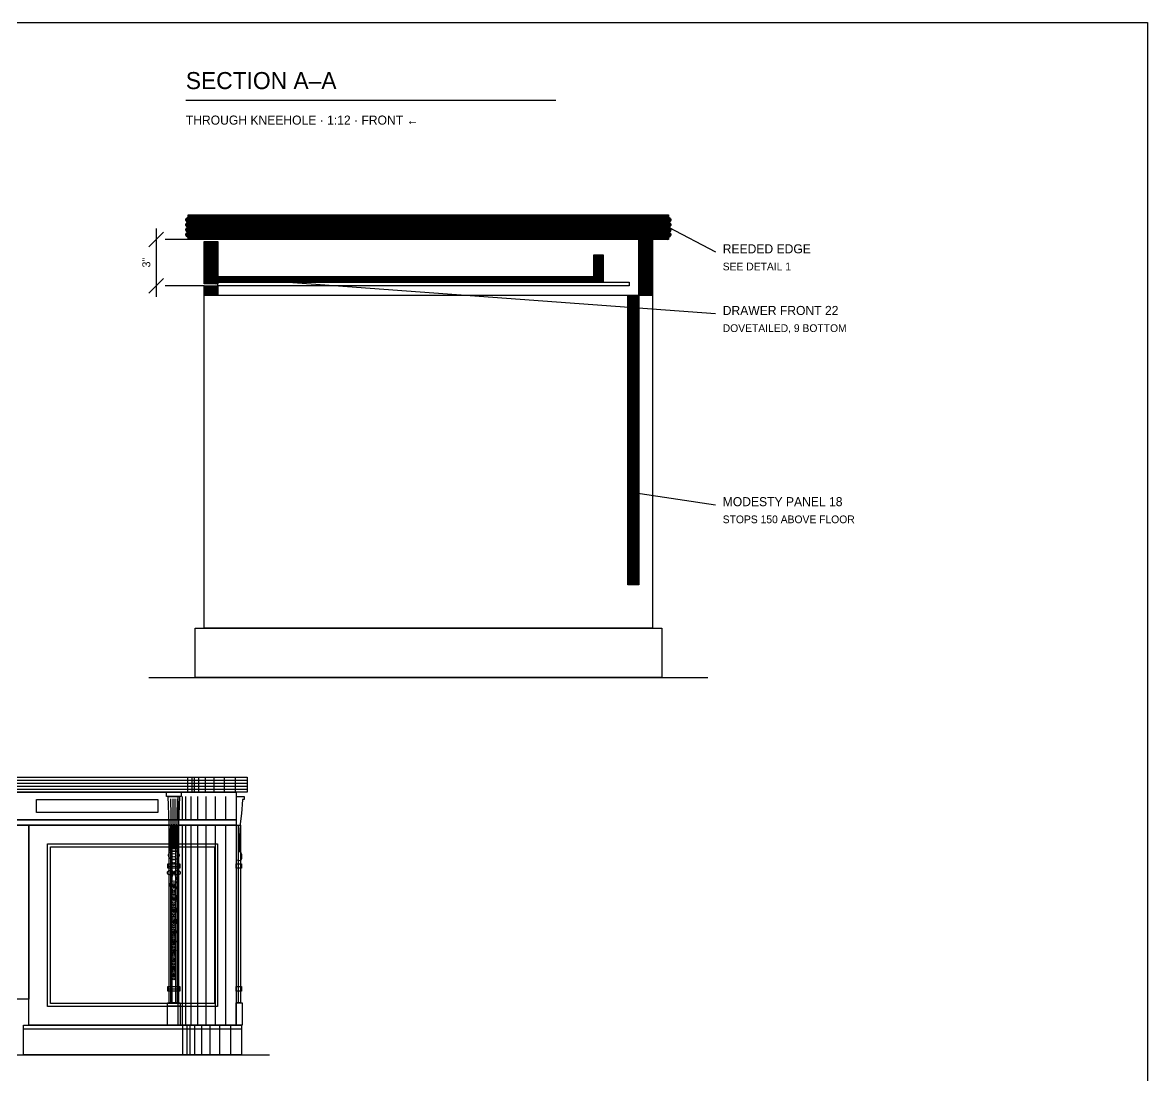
# Model space of a CAD drawing. Header units: inches. Extents: x 0.3 to 16.2, y 0.3 to 11.4.
# Drawn here: x 10.23 to 16.22, y 5.78 to 11.38 of the extents above; entities that cross this region are included whole.
import ezdxf
from ezdxf.enums import TextEntityAlignment as Align

# ---------------------------------------------------------------- set-up
doc = ezdxf.new("R2010")
doc.units = ezdxf.units.IN
doc.header["$LTSCALE"] = 0.009843
doc.header["$MEASUREMENT"] = 0
for name, color, linetype in [('DIMENSIONS', 1, 'Continuous'), ('GEOMETRY', 7, 'Continuous'), ('HATCH', 8, 'Continuous'), ('TEXT', 7, 'Continuous')]:
    doc.layers.add(name, color=color, linetype=linetype)

msp = doc.modelspace()

# ---------------------------------------------------------------- hatches: boundary and pattern name
at = {"layer": 'HATCH'}
h = msp.add_hatch(dxfattribs=at)
h.set_pattern_fill('ANSI31', scale=0.015748031)
h.paths.add_polyline_path([(11.1155, 10.3543), (13.6713, 10.3543), (13.6713, 10.3412), (13.673, 10.3411), (13.6747, 10.3408), (13.6763, 10.3402), (13.6778, 10.3394), (13.6793, 10.3385), (13.6805, 10.3374), (13.6817, 10.3361), (13.6826, 10.3346), (13.6834, 10.3331), (13.6839, 10.3315), (13.6843, 10.3298), (13.6844, 10.3281), (13.6843, 10.3264), (13.6839, 10.3247), (13.6834, 10.3231), (13.6826, 10.3215), (13.6817, 10.3201), (13.6805, 10.3188), (13.6793, 10.3177), (13.6778, 10.3167), (13.6763, 10.316), (13.6747, 10.3154), (13.673, 10.3151), (13.6713, 10.315), (13.673, 10.3148), (13.6747, 10.3145), (13.6763, 10.314), (13.6778, 10.3132), (13.6793, 10.3122), (13.6805, 10.3111), (13.6817, 10.3098), (13.6826, 10.3084), (13.6834, 10.3069), (13.6839, 10.3052), (13.6843, 10.3036), (13.6844, 10.3018), (13.6843, 10.3001), (13.6839, 10.2984), (13.6834, 10.2968), (13.6826, 10.2953), (13.6817, 10.2938), (13.6805, 10.2926), (13.6793, 10.2914), (13.6778, 10.2905), (13.6763, 10.2897), (13.6747, 10.2892), (13.673, 10.2888), (13.6713, 10.2887), (13.673, 10.2886), (13.6747, 10.2883), (13.6763, 10.2877), (13.6778, 10.287), (13.6793, 10.286), (13.6805, 10.2849), (13.6817, 10.2836), (13.6826, 10.2822), (13.6834, 10.2806), (13.6839, 10.279), (13.6843, 10.2773), (13.6844, 10.2756), (13.6843, 10.2739), (13.6839, 10.2722), (13.6834, 10.2706), (13.6826, 10.269), (13.6817, 10.2676), (13.6805, 10.2663), (13.6793, 10.2652), (13.6778, 10.2642), (13.6763, 10.2635), (13.6747, 10.2629), (13.673, 10.2626), (13.6713, 10.2625), (13.673, 10.2624), (13.6747, 10.262), (13.6763, 10.2615), (13.6778, 10.2607), (13.6793, 10.2598), (13.6805, 10.2586), (13.6817, 10.2573), (13.6826, 10.2559), (13.6834, 10.2544), (13.6839, 10.2527), (13.6843, 10.2511), (13.6844, 10.2493), (13.6843, 10.2476), (13.6839, 10.2459), (13.6834, 10.2443), (13.6826, 10.2428), (13.6817, 10.2414), (13.6805, 10.2401), (13.6793, 10.2389), (13.6778, 10.238), (13.6763, 10.2372), (13.6747, 10.2367), (13.673, 10.2363), (13.6713, 10.2362), (13.6713, 10.2231), (11.1155, 10.2231), (11.1155, 10.2362), (11.1138, 10.2363), (11.1121, 10.2367), (11.1105, 10.2372), (11.1089, 10.238), (11.1075, 10.2389), (11.1062, 10.2401), (11.1051, 10.2414), (11.1041, 10.2428), (11.1034, 10.2443), (11.1028, 10.2459), (11.1025, 10.2476), (11.1024, 10.2493), (11.1025, 10.2511), (11.1028, 10.2527), (11.1034, 10.2544), (11.1041, 10.2559), (11.1051, 10.2573), (11.1062, 10.2586), (11.1075, 10.2598), (11.1089, 10.2607), (11.1105, 10.2615), (11.1121, 10.262), (11.1138, 10.2624), (11.1155, 10.2625), (11.1138, 10.2626), (11.1121, 10.2629), (11.1105, 10.2635), (11.1089, 10.2642), (11.1075, 10.2652), (11.1062, 10.2663), (11.1051, 10.2676), (11.1041, 10.269), (11.1034, 10.2706), (11.1028, 10.2722), (11.1025, 10.2739), (11.1024, 10.2756), (11.1025, 10.2773), (11.1028, 10.279), (11.1034, 10.2806), (11.1041, 10.2822), (11.1051, 10.2836), (11.1062, 10.2849), (11.1075, 10.286), (11.1089, 10.287), (11.1105, 10.2877), (11.1121, 10.2883), (11.1138, 10.2886), (11.1155, 10.2887), (11.1138, 10.2888), (11.1121, 10.2892), (11.1105, 10.2897), (11.1089, 10.2905), (11.1075, 10.2914), (11.1062, 10.2926), (11.1051, 10.2938), (11.1041, 10.2953), (11.1034, 10.2968), (11.1028, 10.2984), (11.1025, 10.3001), (11.1024, 10.3018), (11.1025, 10.3036), (11.1028, 10.3052), (11.1034, 10.3069), (11.1041, 10.3084), (11.1051, 10.3098), (11.1062, 10.3111), (11.1075, 10.3122), (11.1089, 10.3132), (11.1105, 10.314), (11.1121, 10.3145), (11.1138, 10.3148), (11.1155, 10.315), (11.1138, 10.3151), (11.1121, 10.3154), (11.1105, 10.316), (11.1089, 10.3167), (11.1075, 10.3177), (11.1062, 10.3188), (11.1051, 10.3201), (11.1041, 10.3215), (11.1034, 10.3231), (11.1028, 10.3247), (11.1025, 10.3264), (11.1024, 10.3281), (11.1025, 10.3298), (11.1028, 10.3315), (11.1034, 10.3331), (11.1041, 10.3346), (11.1051, 10.3361), (11.1062, 10.3374), (11.1075, 10.3385), (11.1089, 10.3394), (11.1105, 10.3402), (11.1121, 10.3408), (11.1138, 10.3411), (11.1155, 10.3412), (11.1155, 10.3543)])
h = msp.add_hatch(dxfattribs=at)
h.set_pattern_fill('ANSI31', scale=0.015748031)
h.paths.add_polyline_path([(11.2008, 10.2133), (11.273, 10.2133), (11.273, 9.9869), (11.2008, 9.9869), (11.2008, 10.2133)])
h = msp.add_hatch(dxfattribs=at)
h.set_pattern_fill('ANSI31', scale=0.015748031)
h.paths.add_polyline_path([(13.5138, 10.2231), (13.586, 10.2231), (13.586, 9.9278), (13.5138, 9.9278), (13.5138, 10.2231)])
h = msp.add_hatch(dxfattribs=at)
h.set_pattern_fill('ANSI31', scale=0.015748031)
h.paths.add_polyline_path([(13.2743, 10.1411), (13.3235, 10.1411), (13.3235, 9.9967), (13.2743, 9.9967), (13.2743, 10.1411)])
h = msp.add_hatch(dxfattribs=at)
h.set_pattern_fill('ANSI31', scale=0.015748031)
h.paths.add_polyline_path([(11.273, 10.0262), (13.3235, 10.0262), (13.3235, 9.9967), (11.273, 9.9967), (11.273, 10.0262)])
h = msp.add_hatch(dxfattribs=at)
h.set_pattern_fill('ANSI31', scale=0.015748031)
h.paths.add_polyline_path([(11.2008, 9.977), (11.273, 9.977), (11.273, 9.9278), (11.2008, 9.9278), (11.2008, 9.977)])
h = msp.add_hatch(dxfattribs=at)
h.set_pattern_fill('ANSI31', scale=0.015748031)
h.paths.add_polyline_path([(13.4547, 9.9278), (13.5138, 9.9278), (13.5138, 8.3858), (13.4547, 8.3858), (13.4547, 9.9278)])

# ---------------------------------------------------------------- linework, layer by layer
at = {"layer": 'DIMENSIONS'}
for p, q in [((10.9055, 10.1839), (10.9843, 10.2626)), ((10.9449, 10.2823), (10.9449, 9.9181)), ((11.2008, 10.2232), (10.9921, 10.2232)), ((10.9055, 9.9378), (10.9843, 10.0165)), ((11.2008, 9.9772), (10.9921, 9.9772))]:
    msp.add_line(p, q, dxfattribs=at)
at = {"layer": 'GEOMETRY'}
for p, q in [((11.1024, 10.9646), (13.0709, 10.9646)), ((13.6713, 10.2886), (13.9205, 10.1575)), ((11.237, 10.0264), (13.9205, 9.8295)), ((13.4843, 8.878), (13.9205, 8.8122)), ((10.9055, 7.8937), (13.8812, 7.8937)), ((6.9291, 7.3465), (11.4291, 7.3465)), ((6.9291, 7.3307), (11.4291, 7.3307)), ((6.9291, 7.315), (11.4291, 7.315)), ((11.1111, 7.3622), (11.1111, 7.2835)), ((11.1347, 7.3622), (11.1347, 7.2835)), ((11.146, 7.3622), (11.146, 7.2835)), ((11.1701, 7.3622), (11.1701, 7.2835)), ((11.206, 7.3622), (11.206, 7.2835)), ((11.252, 7.3622), (11.252, 7.2835)), ((11.3061, 7.3622), (11.3061, 7.2835)), ((11.3657, 7.3622), (11.3657, 7.2835)), ((6.9291, 7.2992), (11.4291, 7.2992)), ((11.021, 7.248), (11.0269, 6.9803)), ((11.0328, 7.248), (11.0347, 6.9803)), ((11.0446, 7.248), (11.0426, 6.9803)), ((11.0564, 7.248), (11.0505, 6.9803)), ((11.0603, 7.2598), (11.0603, 7.1358)), ((11.0834, 7.2598), (11.0834, 7.1358)), ((11.1014, 7.2598), (11.1014, 7.1358)), ((11.1288, 7.2598), (11.1288, 7.1358)), ((11.1648, 7.2598), (11.1648, 7.1358)), ((11.2084, 7.2598), (11.2084, 7.1358)), ((11.2583, 7.2598), (11.2583, 7.1358)), ((11.3131, 7.2598), (11.3131, 7.1358)), ((11.021, 7.1063), (11.021, 6.1614)), ((11.0289, 7.1063), (11.0289, 6.1614)), ((11.0484, 7.1063), (11.0484, 6.1614)), ((11.0564, 7.1063), (11.0564, 6.1614)), ((11.0603, 7.1063), (11.0603, 6.0433)), ((11.0834, 7.1063), (11.0834, 6.0433)), ((11.1014, 7.1063), (11.1014, 6.0433)), ((11.1288, 7.1063), (11.1288, 6.0433)), ((11.1648, 7.1063), (11.1648, 6.0433)), ((11.2084, 7.1063), (11.2084, 6.0433)), ((11.2583, 7.1063), (11.2583, 6.0433)), ((11.3131, 7.1063), (11.3131, 6.0433)), ((11.3807, 7.1063), (11.3807, 6.1614)), ((11.0072, 6.8898), (11.0702, 6.8898)), ((11.0072, 6.2362), (11.0702, 6.2362)), ((11.0052, 6.1457), (11.0721, 6.1457)), ((10.2382, 6.0236), (11.3996, 6.0236)), ((11.0848, 6.0433), (11.0848, 5.8858)), ((11.1081, 6.0433), (11.1081, 5.8858)), ((11.1232, 6.0433), (11.1232, 5.8858)), ((11.1493, 6.0433), (11.1493, 5.8858)), ((11.1854, 6.0433), (11.1854, 5.8858)), ((11.2303, 6.0433), (11.2303, 5.8858)), ((11.2822, 6.0433), (11.2822, 5.8858)), ((11.3395, 6.0433), (11.3395, 5.8858)), ((6.811, 5.8858), (11.5472, 5.8858))]:
    msp.add_line(p, q, dxfattribs=at)
for points in [[(0.315, 11.378), (16.2205, 11.378), (16.2205, 0.315), (0.315, 0.315), (0.315, 11.378)], [(11.1155, 10.3543), (13.6713, 10.3543), (13.6713, 10.3412)], [(11.1155, 10.3412), (11.1155, 10.3543)], [(13.6713, 10.2362), (13.6713, 10.2231), (11.1155, 10.2231), (11.1155, 10.2362)], [(11.2008, 10.2133), (11.273, 10.2133), (11.273, 9.9869), (11.2008, 9.9869), (11.2008, 10.2133)], [(13.5138, 10.2231), (13.586, 10.2231), (13.586, 9.9278), (13.5138, 9.9278), (13.5138, 10.2231)], [(13.2743, 10.1411), (13.3235, 10.1411), (13.3235, 9.9967), (13.2743, 9.9967), (13.2743, 10.1411)], [(11.273, 10.0262), (13.3235, 10.0262), (13.3235, 9.9967), (11.273, 9.9967), (11.273, 10.0262)], [(11.2008, 9.977), (11.273, 9.977), (11.273, 9.9278), (11.2008, 9.9278), (11.2008, 9.977)], [(11.273, 9.9967), (13.4613, 9.9967), (13.4613, 9.977), (11.273, 9.977), (11.273, 9.9967)], [(11.2008, 9.9278), (13.586, 9.9278), (13.586, 8.1562), (11.2008, 8.1562), (11.2008, 9.9278)], [(13.4547, 9.9278), (13.5138, 9.9278), (13.5138, 8.3858), (13.4547, 8.3858), (13.4547, 9.9278)], [(11.1516, 8.1562), (13.6352, 8.1562), (13.6352, 7.8937), (11.1516, 7.8937), (11.1516, 8.1562)], [(6.9291, 7.3622), (11.4291, 7.3622), (11.4291, 7.2835), (6.9291, 7.2835), (6.9291, 7.3622)], [(6.9882, 7.2835), (11.3701, 7.2835), (11.3701, 7.1358), (6.9882, 7.1358), (6.9882, 7.2835)], [(10.9993, 7.2835), (11.0781, 7.2835), (11.0781, 7.2598), (10.9993, 7.2598), (10.9993, 7.2835)], [(11.0092, 7.2598), (11.0682, 7.2598), (11.0584, 6.9685), (11.019, 6.9685), (11.0092, 7.2598)], [(11.3701, 7.2598), (11.4134, 7.2598), (11.4134, 7.2441), (11.4035, 7.2441)], [(10.3071, 7.2441), (10.954, 7.2441), (10.954, 7.1752), (10.3071, 7.1752), (10.3071, 7.2441)], [(6.9882, 7.1358), (11.3701, 7.1358), (11.3701, 7.1063), (6.9882, 7.1063), (6.9882, 7.1358)], [(8.0906, 7.1063), (10.2677, 7.1063), (10.2677, 6.1811), (8.0906, 6.1811), (8.0906, 7.1063)], [(10.2677, 7.1063), (11.3701, 7.1063), (11.3701, 6.0433), (10.2677, 6.0433), (10.2677, 7.1063)], [(11.0131, 7.1063), (11.0643, 7.1063), (11.0643, 6.1614), (11.0131, 6.1614), (11.0131, 7.1063)], [(11.3701, 7.1063), (11.3937, 7.1063), (11.3937, 6.1614), (11.3701, 6.1614)], [(10.3661, 7.0079), (11.2717, 7.0079), (11.2717, 6.1417), (10.3661, 6.1417), (10.3661, 7.0079)], [(10.3819, 6.9921), (11.2559, 6.9921), (11.2559, 6.1575), (10.3819, 6.1575), (10.3819, 6.9921)], [(11.0111, 6.9449), (11.0111, 6.9488)], [(11.0308, 6.9685), (11.0466, 6.9685)], [(11.0662, 6.9488), (11.0662, 6.9449)], [(11.0072, 6.9016), (11.0702, 6.9016), (11.0702, 6.878), (11.0072, 6.878), (11.0072, 6.9016)], [(11.0466, 6.9252), (11.0308, 6.9252)], [(11.3898, 6.9173), (11.3701, 6.9213)], [(11.3701, 6.9016), (11.3996, 6.9016), (11.3996, 6.878), (11.3701, 6.878), (11.3701, 6.9016)], [(11.0347, 6.8484), (11.0229, 6.8189)], [(11.0426, 6.8484), (11.0544, 6.8189)], [(11.0387, 6.8039), (11.0387, 6.7685)], [(11.0387, 6.7326), (11.0387, 6.7007)], [(11.0387, 6.6666), (11.0387, 6.6379)], [(11.0387, 6.6055), (11.0387, 6.5796)], [(11.0387, 6.5487), (11.0387, 6.5254)], [(11.0387, 6.4958), (11.0387, 6.4748)], [(11.0387, 6.4464), (11.0387, 6.4276)], [(11.0387, 6.4002), (11.0387, 6.3832)], [(11.0387, 6.3568), (11.0387, 6.3416)], [(11.0387, 6.316), (11.0387, 6.3023)], [(11.0072, 6.248), (11.0702, 6.248), (11.0702, 6.2244), (11.0072, 6.2244), (11.0072, 6.248)], [(11.3701, 6.248), (11.3996, 6.248), (11.3996, 6.2244), (11.3701, 6.2244), (11.3701, 6.248)], [(11.0052, 6.1614), (11.0721, 6.1614), (11.0721, 6.0433), (11.0052, 6.0433), (11.0052, 6.1614)], [(11.3701, 6.1614), (11.4016, 6.1614), (11.4016, 6.0433), (11.3701, 6.0433), (11.3701, 6.1614)], [(10.2382, 6.0433), (11.3996, 6.0433), (11.3996, 5.8858), (10.2382, 5.8858), (10.2382, 6.0433)]]:
    msp.add_lwpolyline(points, dxfattribs=at)
for centre, radius in [((11.0387, 6.9469), 0.00984), ((11.0387, 6.9154), 0.00984), ((11.0387, 6.8543), 0.00689), ((11.0387, 6.7488), 0.00492), ((11.0387, 6.6822), 0.00492), ((11.0387, 6.6205), 0.00492), ((11.0387, 6.5632), 0.00492), ((11.0387, 6.5098), 0.00492), ((11.0387, 6.46), 0.00492), ((11.0387, 6.4134), 0.00492), ((11.0387, 6.3697), 0.00492), ((11.0387, 6.3286), 0.00492), ((11.0387, 6.2898), 0.00492)]:
    msp.add_circle(centre, radius, dxfattribs=at)
for points, knots in [([(11.1155, 10.315), (11.1132, 10.315), (11.1109, 10.3156), (11.1089, 10.3167), (11.1069, 10.3179), (11.1053, 10.3195), (11.1041, 10.3215), (11.103, 10.3235), (11.1024, 10.3258), (11.1024, 10.3281), (11.1024, 10.3304), (11.103, 10.3327), (11.1041, 10.3346), (11.1053, 10.3366), (11.1069, 10.3383), (11.1089, 10.3394), (11.1109, 10.3406), (11.1132, 10.3412), (11.1155, 10.3412)], [0, 0, 0, 0, 1, 1, 1, 2, 2, 2, 3, 3, 3, 4, 4, 4, 5, 5, 5, 6, 6, 6, 6]), ([(11.1155, 10.2887), (11.1132, 10.2887), (11.1109, 10.2893), (11.1089, 10.2905), (11.1069, 10.2916), (11.1053, 10.2933), (11.1041, 10.2953), (11.103, 10.2973), (11.1024, 10.2995), (11.1024, 10.3018), (11.1024, 10.3041), (11.103, 10.3064), (11.1041, 10.3084), (11.1053, 10.3104), (11.1069, 10.3121), (11.1089, 10.3132), (11.1109, 10.3144), (11.1132, 10.315), (11.1155, 10.315)], [0, 0, 0, 0, 1, 1, 1, 2, 2, 2, 3, 3, 3, 4, 4, 4, 5, 5, 5, 6, 6, 6, 6]), ([(13.6713, 10.3412), (13.6736, 10.3412), (13.6758, 10.3406), (13.6778, 10.3394), (13.6798, 10.3383), (13.6815, 10.3366), (13.6826, 10.3346), (13.6838, 10.3327), (13.6844, 10.3304), (13.6844, 10.3281), (13.6844, 10.3258), (13.6838, 10.3235), (13.6826, 10.3215), (13.6815, 10.3195), (13.6798, 10.3179), (13.6778, 10.3167), (13.6758, 10.3156), (13.6736, 10.315), (13.6713, 10.315)], [0, 0, 0, 0, 1, 1, 1, 2, 2, 2, 3, 3, 3, 4, 4, 4, 5, 5, 5, 6, 6, 6, 6]), ([(13.6713, 10.315), (13.6736, 10.315), (13.6758, 10.3144), (13.6778, 10.3132), (13.6798, 10.3121), (13.6815, 10.3104), (13.6826, 10.3084), (13.6838, 10.3064), (13.6844, 10.3041), (13.6844, 10.3018), (13.6844, 10.2995), (13.6838, 10.2973), (13.6826, 10.2953), (13.6815, 10.2933), (13.6798, 10.2916), (13.6778, 10.2905), (13.6758, 10.2893), (13.6736, 10.2887), (13.6713, 10.2887)], [0, 0, 0, 0, 1, 1, 1, 2, 2, 2, 3, 3, 3, 4, 4, 4, 5, 5, 5, 6, 6, 6, 6]), ([(11.1155, 10.2625), (11.1132, 10.2625), (11.1109, 10.2631), (11.1089, 10.2642), (11.1069, 10.2654), (11.1053, 10.267), (11.1041, 10.269), (11.103, 10.271), (11.1024, 10.2733), (11.1024, 10.2756), (11.1024, 10.2779), (11.103, 10.2802), (11.1041, 10.2822), (11.1053, 10.2841), (11.1069, 10.2858), (11.1089, 10.287), (11.1109, 10.2881), (11.1132, 10.2887), (11.1155, 10.2887)], [0, 0, 0, 0, 1, 1, 1, 2, 2, 2, 3, 3, 3, 4, 4, 4, 5, 5, 5, 6, 6, 6, 6]), ([(11.1155, 10.2362), (11.1132, 10.2362), (11.1109, 10.2368), (11.1089, 10.238), (11.1069, 10.2391), (11.1053, 10.2408), (11.1041, 10.2428), (11.103, 10.2448), (11.1024, 10.247), (11.1024, 10.2493), (11.1024, 10.2516), (11.103, 10.2539), (11.1041, 10.2559), (11.1053, 10.2579), (11.1069, 10.2596), (11.1089, 10.2607), (11.1109, 10.2619), (11.1132, 10.2625), (11.1155, 10.2625)], [0, 0, 0, 0, 1, 1, 1, 2, 2, 2, 3, 3, 3, 4, 4, 4, 5, 5, 5, 6, 6, 6, 6]), ([(13.6713, 10.2887), (13.6736, 10.2887), (13.6758, 10.2881), (13.6778, 10.287), (13.6798, 10.2858), (13.6815, 10.2841), (13.6826, 10.2822), (13.6838, 10.2802), (13.6844, 10.2779), (13.6844, 10.2756), (13.6844, 10.2733), (13.6838, 10.271), (13.6826, 10.269), (13.6815, 10.267), (13.6798, 10.2654), (13.6778, 10.2642), (13.6758, 10.2631), (13.6736, 10.2625), (13.6713, 10.2625)], [0, 0, 0, 0, 1, 1, 1, 2, 2, 2, 3, 3, 3, 4, 4, 4, 5, 5, 5, 6, 6, 6, 6]), ([(13.6713, 10.2625), (13.6736, 10.2625), (13.6758, 10.2619), (13.6778, 10.2607), (13.6798, 10.2596), (13.6815, 10.2579), (13.6826, 10.2559), (13.6838, 10.2539), (13.6844, 10.2516), (13.6844, 10.2493), (13.6844, 10.247), (13.6838, 10.2448), (13.6826, 10.2428), (13.6815, 10.2408), (13.6798, 10.2391), (13.6778, 10.238), (13.6758, 10.2368), (13.6736, 10.2362), (13.6713, 10.2362)], [0, 0, 0, 0, 1, 1, 1, 2, 2, 2, 3, 3, 3, 4, 4, 4, 5, 5, 5, 6, 6, 6, 6]), ([(11.0111, 6.9488), (11.0111, 6.9523), (11.012, 6.9557), (11.0138, 6.9587), (11.0155, 6.9617), (11.018, 6.9641), (11.021, 6.9659), (11.024, 6.9676), (11.0274, 6.9685), (11.0308, 6.9685)], [0, 0, 0, 0, 1, 1, 1, 2, 2, 2, 3, 3, 3, 3]), ([(11.0466, 6.9685), (11.05, 6.9685), (11.0534, 6.9676), (11.0564, 6.9659), (11.0594, 6.9641), (11.0619, 6.9617), (11.0636, 6.9587), (11.0653, 6.9557), (11.0662, 6.9523), (11.0662, 6.9488)], [0, 0, 0, 0, 1, 1, 1, 2, 2, 2, 3, 3, 3, 3]), ([(11.0308, 6.9252), (11.0274, 6.9252), (11.024, 6.9261), (11.021, 6.9278), (11.018, 6.9296), (11.0155, 6.932), (11.0138, 6.935), (11.012, 6.938), (11.0111, 6.9414), (11.0111, 6.9449)], [0, 0, 0, 0, 1, 1, 1, 2, 2, 2, 3, 3, 3, 3]), ([(11.0662, 6.9449), (11.0662, 6.9414), (11.0653, 6.938), (11.0636, 6.935), (11.0619, 6.932), (11.0594, 6.9296), (11.0564, 6.9278), (11.0534, 6.9261), (11.05, 6.9252), (11.0466, 6.9252)], [0, 0, 0, 0, 1, 1, 1, 2, 2, 2, 3, 3, 3, 3]), ([(11.0387, 6.8543), (11.0387, 6.8524), (11.0379, 6.8506), (11.0363, 6.8489), (11.0348, 6.8473), (11.0325, 6.8459), (11.0298, 6.845), (11.0271, 6.844), (11.0241, 6.8435), (11.021, 6.8435), (11.0179, 6.8435), (11.0148, 6.844), (11.0121, 6.845), (11.0094, 6.8459), (11.0072, 6.8473), (11.0056, 6.8489), (11.0041, 6.8506), (11.0032, 6.8524), (11.0032, 6.8543), (11.0032, 6.8562), (11.0041, 6.8581), (11.0056, 6.8597), (11.0072, 6.8614), (11.0094, 6.8628), (11.0121, 6.8637), (11.0148, 6.8647), (11.0179, 6.8652), (11.021, 6.8652), (11.0241, 6.8652), (11.0271, 6.8647), (11.0298, 6.8637), (11.0325, 6.8628), (11.0348, 6.8614), (11.0363, 6.8597), (11.0379, 6.8581), (11.0387, 6.8562), (11.0387, 6.8543)], [0, 0, 0, 0, 1, 1, 1, 2, 2, 2, 3, 3, 3, 4, 4, 4, 5, 5, 5, 6, 6, 6, 7, 7, 7, 8, 8, 8, 9, 9, 9, 10, 10, 10, 11, 11, 11, 12, 12, 12, 12]), ([(11.0741, 6.8543), (11.0741, 6.8524), (11.0733, 6.8506), (11.0717, 6.8489), (11.0702, 6.8473), (11.0679, 6.8459), (11.0653, 6.845), (11.0626, 6.844), (11.0595, 6.8435), (11.0564, 6.8435), (11.0533, 6.8435), (11.0502, 6.844), (11.0475, 6.845), (11.0448, 6.8459), (11.0426, 6.8473), (11.0411, 6.8489), (11.0395, 6.8506), (11.0387, 6.8524), (11.0387, 6.8543), (11.0387, 6.8562), (11.0395, 6.8581), (11.0411, 6.8597), (11.0426, 6.8614), (11.0448, 6.8628), (11.0475, 6.8637), (11.0502, 6.8647), (11.0533, 6.8652), (11.0564, 6.8652), (11.0595, 6.8652), (11.0626, 6.8647), (11.0653, 6.8637), (11.0679, 6.8628), (11.0702, 6.8614), (11.0717, 6.8597), (11.0733, 6.8581), (11.0741, 6.8562), (11.0741, 6.8543)], [0, 0, 0, 0, 1, 1, 1, 2, 2, 2, 3, 3, 3, 4, 4, 4, 5, 5, 5, 6, 6, 6, 7, 7, 7, 8, 8, 8, 9, 9, 9, 10, 10, 10, 11, 11, 11, 12, 12, 12, 12])]:
    msp.add_open_spline(points, degree=3, knots=knots, dxfattribs=at)
for points in [[(11.4035, 7.2441), (11.4035, 7.1654), (11.3878, 7.1457), (11.3858, 6.9685)], [(11.3858, 6.9685), (11.4016, 6.9646), (11.4055, 6.9252), (11.3898, 6.9173)], [(11.0387, 6.7567), (11.0151, 6.7756), (11.0127, 6.811), (11.0387, 6.811)], [(11.0283, 6.7992), (11.0321, 6.7882), (11.0355, 6.778), (11.0387, 6.7685)], [(11.0387, 6.811), (11.0647, 6.811), (11.0623, 6.7756), (11.0387, 6.7567)], [(11.0491, 6.7992), (11.0453, 6.7882), (11.0418, 6.778), (11.0387, 6.7685)], [(11.0387, 6.6901), (11.0174, 6.7071), (11.0153, 6.739), (11.0387, 6.739)], [(11.0293, 6.7283), (11.0327, 6.7184), (11.0358, 6.7092), (11.0387, 6.7007)], [(11.0387, 6.739), (11.0621, 6.739), (11.0599, 6.7071), (11.0387, 6.6901)], [(11.048, 6.7283), (11.0446, 6.7184), (11.0415, 6.7092), (11.0387, 6.7007)], [(11.0387, 6.6284), (11.0195, 6.6437), (11.0176, 6.6724), (11.0387, 6.6724)], [(11.0303, 6.6628), (11.0333, 6.6539), (11.0361, 6.6456), (11.0387, 6.6379)], [(11.0387, 6.6724), (11.0597, 6.6724), (11.0578, 6.6437), (11.0387, 6.6284)], [(11.0471, 6.6628), (11.044, 6.6539), (11.0412, 6.6456), (11.0387, 6.6379)], [(11.0387, 6.571), (11.0215, 6.5848), (11.0197, 6.6106), (11.0387, 6.6106)], [(11.0311, 6.602), (11.0339, 6.594), (11.0364, 6.5865), (11.0387, 6.5796)], [(11.0387, 6.6106), (11.0576, 6.6106), (11.0559, 6.5848), (11.0387, 6.571)], [(11.0463, 6.602), (11.0435, 6.594), (11.041, 6.5865), (11.0387, 6.5796)], [(11.0387, 6.5177), (11.0232, 6.5301), (11.0216, 6.5533), (11.0387, 6.5533)], [(11.0319, 6.5456), (11.0343, 6.5383), (11.0366, 6.5316), (11.0387, 6.5254)], [(11.0387, 6.5533), (11.0557, 6.5533), (11.0542, 6.5301), (11.0387, 6.5177)], [(11.0455, 6.5456), (11.043, 6.5383), (11.0407, 6.5316), (11.0387, 6.5254)], [(11.0387, 6.4679), (11.0247, 6.479), (11.0233, 6.5), (11.0387, 6.5)], [(11.0325, 6.493), (11.0348, 6.4865), (11.0368, 6.4804), (11.0387, 6.4748)], [(11.0387, 6.5), (11.054, 6.5), (11.0526, 6.479), (11.0387, 6.4679)], [(11.0448, 6.493), (11.0426, 6.4865), (11.0405, 6.4804), (11.0387, 6.4748)], [(11.0387, 6.4213), (11.0261, 6.4313), (11.0249, 6.4502), (11.0387, 6.4502)], [(11.0332, 6.4439), (11.0352, 6.438), (11.037, 6.4326), (11.0387, 6.4276)], [(11.0387, 6.4502), (11.0525, 6.4502), (11.0512, 6.4313), (11.0387, 6.4213)], [(11.0442, 6.4439), (11.0422, 6.438), (11.0404, 6.4326), (11.0387, 6.4276)], [(11.0387, 6.3776), (11.0274, 6.3866), (11.0263, 6.4036), (11.0387, 6.4036)], [(11.0387, 6.3365), (11.0285, 6.3446), (11.0275, 6.3599), (11.0387, 6.3599)], [(11.0337, 6.3979), (11.0355, 6.3926), (11.0372, 6.3877), (11.0387, 6.3832)], [(11.0342, 6.3548), (11.0358, 6.35), (11.0373, 6.3456), (11.0387, 6.3416)], [(11.0387, 6.4036), (11.0511, 6.4036), (11.05, 6.3866), (11.0387, 6.3776)], [(11.0437, 6.3979), (11.0418, 6.3926), (11.0402, 6.3877), (11.0387, 6.3832)], [(11.0387, 6.3599), (11.0499, 6.3599), (11.0488, 6.3446), (11.0387, 6.3365)], [(11.0432, 6.3548), (11.0415, 6.35), (11.04, 6.3456), (11.0387, 6.3416)], [(11.0387, 6.2977), (11.0295, 6.305), (11.0286, 6.3188), (11.0387, 6.3188)], [(11.0347, 6.3142), (11.0361, 6.3099), (11.0375, 6.3059), (11.0387, 6.3023)], [(11.0387, 6.3188), (11.0487, 6.3188), (11.0478, 6.305), (11.0387, 6.2977)], [(11.0427, 6.3142), (11.0412, 6.3099), (11.0399, 6.3059), (11.0387, 6.3023)]]:
    msp.add_open_spline(points, degree=3, dxfattribs=at)

# ---------------------------------------------------------------- texts
at = {"layer": 'TEXT'}
for s, height, p in [('SECTION A–A', 0.090709, (11.1024, 11.0236)), ('THROUGH KNEEHOLE · 1:12 · FRONT ←', 0.048189, (11.1024, 10.8346)), ('REEDED EDGE', 0.048189, (13.9598, 10.1496)), ('SEE DETAIL 1', 0.041102, (13.9598, 10.0591)), ('DRAWER FRONT 22', 0.048189, (13.9598, 9.8217)), ('DOVETAILED, 9 BOTTOM', 0.041102, (13.9598, 9.7311)), ('MODESTY PANEL 18', 0.048189, (13.9598, 8.8043)), ('STOPS 150 ABOVE FLOOR', 0.041102, (13.9598, 8.7138))]:
    msp.add_text(s, height=height, dxfattribs=at).set_placement(p)
msp.add_text('3"', height=0.04252, rotation=90, dxfattribs=at).set_placement((10.9134, 10.1004), align=Align.CENTER)

doc.saveas('drawing.dxf')
